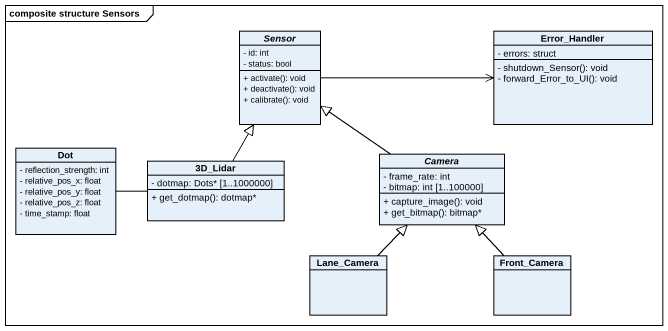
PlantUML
@startuml
mainframe composite structure Sensors
hide circle
hide empty members
skinparam classAttributeIconSize 0
abstract class Sensor {
  - id: int
  - status: bool
  + activate(): void
  + deactivate(): void
  + calibrate(): void
}
class Error_Handler {
  - errors: struct
  - shutdown_Sensor(): void
  - forward_Error_to_UI(): void
}
class Dot {
  - reflection_strength: int
  - relative_pos_x: float
  - relative_pos_y: float
  - relative_pos_z: float
  - time_stamp: float
}
abstract class Camera {
  - frame_rate: int
  - bitmap: int [1..100000]
  + capture_image(): void
  + get_bitmap(): bitmap*
}
class "3D_Lidar" as c3D_Lidar {
  - dotmap: Dots* [1..1000000]
  + get_dotmap(): dotmap*
}
class Lane_Camera
class Front_Camera
Sensor -right-> Error_Handler
Camera -up-|> Sensor
c3D_Lidar -up-|> Sensor
c3D_Lidar -left- Dot
Lane_Camera -up-|> Camera
Front_Camera -up-|> Camera
@enduml
